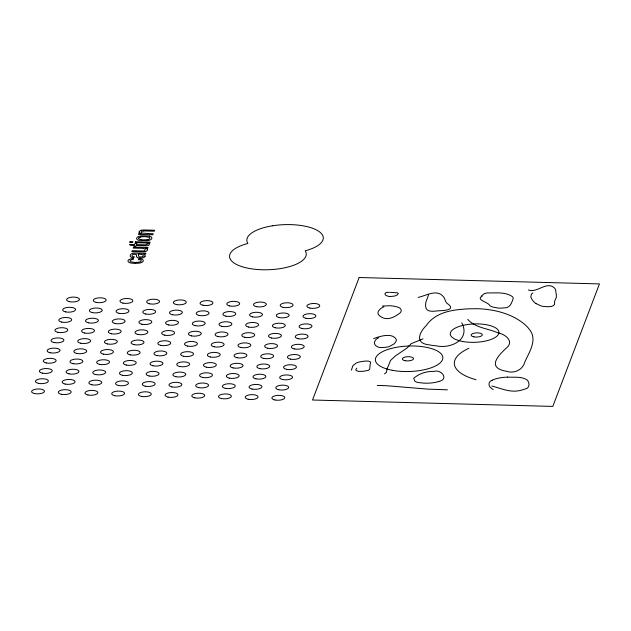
<?xml version="1.0" encoding="UTF-8"?>
<svg xmlns="http://www.w3.org/2000/svg" width="631" height="631" viewBox="0 0 631 631"><rect width="100%" height="100%" fill="white"/><g stroke="black" fill="none" stroke-linecap="round" stroke-linejoin="round"><path stroke-width="0.95" d="M147.457 249.86L147.433 249.6A5.111 1.932 -1.9 0 0 146.723 248.795L145.603 248.306L147.733 248.369L148.048 247.526L133.551 247.139L133.196 248.078L140.965 248.283A9.331 3.526 -1.9 0 1 143.505 248.456M139.009 232.042L139.112 232.555A4.969 1.877 -1.9 0 0 139.877 233.225L140.792 233.588L138.733 233.533L138.41 234.377L152.907 234.764L153.27 233.825L141.73 233.076M351.388 370.145L352.887 365.704L356.121 363.101A11.831 4.472 -1.9 0 1 359.694 361.918L361.106 361.634A15.578 5.884 -1.9 0 1 363.377 361.311C365.664 360.995 372.747 360.167 370.152 364.387C369.553 367.092 370.981 370.854 366.311 370.72A11.981 4.527 -1.9 0 1 362.462 371.336L358.708 371.383L356.207 370.657L355.797 369.648L356.807 368.149M414.133 379.302C414.149 383.214 420.53 382.489 423.322 383.096A21.131 7.982 -1.9 0 0 425.767 383.191L426.461 383.198A17.684 6.681 -1.9 0 0 438.719 381.518M428.575 294.803L426.162 301.334A102.522 38.736 -1.9 0 0 425.641 306.485C426.217 313.355 435.272 310.838 439.831 310.728C445.383 310.499 456.536 309.6 446.874 303.219A31.558 11.926 -1.9 0 1 446.054 302.162L444.279 298.069A46.931 17.731 -1.9 0 0 443.569 296.941C437.22 288.517 426.185 295.702 418.266 297.382M388.183 366.327L390.305 360.971A33.585 12.691 -1.9 0 1 390.889 360.08L395.669 355.734L406.9 348.099A26.1 9.859 -1.9 0 0 407.697 347.31L411.231 343.643L422.991 338.879M387.923 366.832L387.055 368.883A30.722 11.61 -1.9 0 0 386.906 369.703L386.448 372.329L384.484 373.875M144.909 256.596L144.184 257.338A4.038 1.53 -1.9 0 1 143.474 257.693A3.991 1.507 -1.9 0 1 140.587 258.166M481.216 296.207L484.048 293.809A7.493 2.832 -1.9 0 1 487.25 292.934C495.445 293.131 505.455 291.601 512.475 296.712A17.187 6.491 -1.9 0 1 513.161 298.297A16.556 6.255 -1.9 0 1 513.153 298.81C511.504 303.069 509.974 308.401 504.114 307.857A12.076 4.559 -1.9 0 1 500.754 308.109L500.083 308.117A10.782 4.07 -1.9 0 1 498.001 308.038L493.063 307.131A14.608 5.521 -1.9 0 1 490.011 305.775C488.331 301.91 475.364 299.993 482.139 296.231M413.479 378.576C418.108 374.199 424.411 371.927 430.705 371.478A14.876 5.624 -1.9 0 1 434.104 371.367C441.574 369.103 449.256 379.546 438.695 381.503M373.647 338.634C379.688 336.26 392.758 332.237 396.378 339.715A25.185 9.512 -1.9 0 1 395.266 342.515L394.485 343.398A40.707 15.381 -1.9 0 1 393.783 344.069L389.082 346.648A8.526 3.226 -1.9 0 1 387.442 347.034L385.557 347.302A11.216 4.236 -1.9 0 1 382.899 347.452C378.6 348.564 371.73 344.897 375.524 340.07A19.671 7.43 -1.9 0 1 377.527 338.358L378.663 337.703M492.148 380.248C488.078 381.361 487.952 386.456 491.573 388.38A44.43 16.785 -1.9 0 0 493.229 389.611M383.893 306.808L380.872 308.425L378.703 310.641A26.037 9.836 -1.9 0 0 378.008 312.787L378.111 313.717A18.867 7.13 -1.9 0 0 379.531 315.784L379.815 316.013A21.872 8.266 -1.9 0 0 381.227 316.943C387.45 320.95 394.675 317.046 399.825 313.134A18.394 6.949 -1.9 0 0 401.261 310.665C401.158 307.226 396.481 306.8 393.941 306.169A16.698 6.31 -1.9 0 0 390.132 305.743L382.315 306.051M140.35 237.051L140.539 236.996A4.117 1.554 -1.9 0 1 141.391 236.814L144.46 236.633A12.32 4.654 -1.9 0 1 145.477 236.664L149.145 237.343A3.944 1.491 -1.9 0 1 149.862 238.242A4.685 1.767 -1.9 0 1 149.768 238.502A4.007 1.514 -1.9 0 1 148.175 239.496L147.977 239.551M147.346 239.693L142.961 239.875L139.498 239.259A4.015 1.514 -1.9 0 1 138.654 238.289A4.74 1.79 -1.9 0 1 138.749 238.037M132.952 258.6C134.797 259.956 130.933 259.223 130.167 260.556A4.764 1.798 -1.9 0 0 130.065 260.848L130.065 260.926A3.865 1.459 -1.9 0 0 130.996 261.865L134.695 262.401A14.166 5.348 -1.9 0 0 135.752 262.425L139.632 262.054A3.699 1.396 -1.9 0 0 141.123 261.187A3.723 1.404 -1.9 0 0 140.713 260.059A3.455 1.309 -1.9 0 0 139.656 259.743C137.519 259.94 138.544 258.126 140.185 258.797A5.987 2.264 -1.9 0 1 143.292 260.95A8.526 3.218 -1.9 0 1 143.095 261.337L142.653 261.849A6.002 2.264 -1.9 0 1 140.587 262.843A5.916 2.232 -1.9 0 1 139.396 263.111L135.633 263.395M507.569 377.07C514.131 377.63 522.342 376.052 527.705 380.477C530.048 383.964 529.433 388.593 524.519 389.224A18.717 7.075 -1.9 0 1 520.204 390.447C510.511 392.916 500.982 388.396 491.801 386.006M390.329 292.358L397.443 292.808L398.311 293.557L397.214 294.922A9.978 3.77 -1.9 0 1 394.241 296.12L389.335 296.594L386.385 295.663A10.333 3.904 -1.9 0 1 385.115 294.543C384.169 292.24 388.018 292.248 389.406 292.334M140.587 258.166L137.803 257.779L136.493 256.699A12.849 4.859 -1.9 0 1 136.438 256.241L136.438 255.855A32.788 12.391 -1.9 0 0 136.391 254.561L133.78 254.238A1.656 0.623 -1.9 0 0 133.378 254.348A2.926 1.104 -1.9 0 0 132.747 254.656L132.21 255.224A8.684 3.281 -1.9 0 0 132.068 255.634L132.258 256.304A2.492 0.946 -1.9 0 0 132.991 256.651L133.236 256.722A5.734 2.169 -1.9 0 0 134.348 256.912L133.662 257.827A6.207 2.343 -1.9 0 1 131.414 257.393C128.077 256.02 131.784 252.55 134.158 253.189A11.539 4.362 -1.9 0 1 135.681 253.197L143.805 253.354A4.417 1.672 -1.9 0 0 144.073 253.346A5.561 2.098 -1.9 0 0 145.903 253.157L145.532 254.135A5.356 2.019 -1.9 0 1 143.671 254.277A8.597 3.25 -1.9 0 1 145.083 256.604M447.442 389.824L427.779 389.114L394.099 386.346A81.675 30.864 -1.9 0 0 377.275 385.438M143.489 248.472C146.747 248.606 144.736 251.619 142.432 250.933A15.996 6.042 -1.9 0 1 141.123 250.925L132.202 250.696L131.84 251.635L141.202 251.879A12.423 4.693 -1.9 0 0 143.142 251.887A4.851 1.83 -1.9 0 0 145.083 251.643M528.368 289.968C537.218 293.383 546.564 280.708 554.373 287.925A27.906 10.546 -1.9 0 1 555.335 289.195A26.747 10.104 -1.9 0 1 555.603 289.739L556.219 294.354M536.027 303.614L541.359 306.035A11.098 4.188 -1.9 0 0 543.181 306.374L544.498 306.524A13.503 5.103 -1.9 0 0 547.306 306.65C550.374 306.903 555.974 306.406 554.539 301.973A22.897 8.653 -1.9 0 1 554.657 301.113L556.353 297.461L556.313 294.874M467.729 319.381C475.23 327.97 488.173 328.42 498.143 332.916C504.981 334.13 514.439 341.063 506.709 347.744C496.818 356.641 487.242 367.999 506.433 371.273C514.028 373.828 522.61 370.089 524.755 362.147C529.093 352.232 537.896 339.809 529.433 329.492A112.2 42.395 -1.9 0 0 525.308 324.933C514.139 315.177 499.31 310.697 484.789 309.174A42.159 15.933 -1.9 0 0 477.02 308.717L469.251 308.804A51.655 19.514 -1.9 0 0 461.364 309.356C448.302 310.405 434.049 314.064 426.28 325.557C418.881 332.837 414.654 343.516 429.514 344.905A25.934 9.796 -1.9 0 0 436.62 345.875C450.842 348.967 470.734 339.596 461.766 322.796M141.715 233.084A4.172 1.577 -1.9 0 1 141.155 231.971A2.879 1.088 -1.9 0 1 143.332 230.946M143.363 230.985A8.187 3.092 -1.9 0 1 145.438 230.978L154.264 231.198L154.627 230.26L144.917 230.007A11.066 4.18 -1.9 0 0 143.166 230.007A4.859 1.838 -1.9 0 0 141.368 230.252M139.246 232.027A5.222 1.972 -1.9 0 1 141.289 230.212M148.056 239.48A3.944 1.491 -1.9 0 1 147.433 239.622M138.725 238.061A4.015 1.514 -1.9 0 1 140.342 237.075M149.389 236.073A6.712 2.532 -1.9 0 1 151.795 238.376A8.897 3.36 -1.9 0 1 151.692 238.755L151.251 239.275A6.255 2.366 -1.9 0 1 149.161 240.301A5.994 2.264 -1.9 0 1 147.63 240.64L138.867 240.34A5.805 2.193 -1.9 0 1 137.621 239.851A6.807 2.571 -1.9 0 1 136.611 238.321L137.124 237.398A6.389 2.414 -1.9 0 1 139.348 236.246A6.326 2.39 -1.9 0 1 141.541 235.805L148.924 236.018A5.64 2.13 -1.9 0 1 149.318 236.104M147.22 249.876A5.127 1.94 -1.9 0 1 145.138 251.666M142.969 256.415A2.761 1.041 -1.9 0 1 142.306 256.888L139.341 256.991L138.497 255.768A25.335 9.575 -1.9 0 0 138.355 254.585L138.157 254.214L139.057 254.238A7.824 2.958 -1.9 0 1 141.029 254.364L141.249 254.411A2.816 1.065 -1.9 0 1 141.454 254.451M141.549 254.411A4.685 1.767 -1.9 0 1 142.843 256.399M132.952 258.576A5.49 2.074 -1.9 0 0 128.322 260.114L128.18 260.437A8.724 3.297 -1.9 0 0 128.046 260.745A7.193 2.721 -1.9 0 0 128.448 261.999A5.608 2.122 -1.9 0 0 130.751 262.977A10.814 4.086 -1.9 0 0 135.633 263.372M476.011 379.72A58.005 21.919 -1.9 0 1 468.849 348.304M535.956 303.629A58.446 22.085 -1.9 0 1 532.051 299.504L530.758 296.901L531.42 294.251A16.28 6.152 -1.9 0 1 532.832 292.942M492.101 380.233A20.231 7.643 -1.9 0 1 507.569 377.125M147.197 243.945L146.021 244.844A8.069 3.052 -1.9 0 1 144.925 244.836L136.446 244.615L136.809 243.669L134.892 243.613L134.537 244.56L129.473 244.426L130.593 245.404L134.182 245.498L133.914 246.185L135.831 246.232L136.091 245.546L144.428 245.767A19.332 7.304 -1.9 0 0 146.274 245.79L147.173 245.751A1.751 0.663 -1.9 0 0 147.465 245.719C149.342 245.822 150.951 242.525 147.197 243.945M130.089 241.61L129.734 242.549L132.557 242.62L132.912 241.681L130.089 241.61M135.602 241.752L135.247 242.69L149.744 243.077L150.099 242.138L135.602 241.752M359.149 277.514L312.511 400.015L552.811 406.411L599.45 283.911L359.149 277.514M272.379 225.811A38.239 14.45 -1.9 0 0 247.857 243.448A38.381 14.497 -1.9 0 0 233.281 262.472A38.381 14.497 -1.9 0 0 280.7 268.554A38.381 14.497 -1.9 0 0 305.207 250.799A38.239 14.45 -1.9 0 0 319.546 231.861A38.239 14.45 -1.9 0 0 272.379 225.811M462.515 341.45A24.349 9.197 -1.9 0 0 498.963 332.403A24.349 9.197 -1.9 0 0 462.397 325.509A24.349 9.197 -1.9 0 0 462.515 341.45M473.913 336.875A5.6 2.114 -1.9 0 0 482.321 334.809A5.6 2.114 -1.9 0 0 473.936 333.207A5.6 2.114 -1.9 0 0 473.913 336.875M392.214 370.279A33.743 12.746 -1.9 0 0 442.852 357.824A33.743 12.746 -1.9 0 0 392.316 348.178A33.743 12.746 -1.9 0 0 392.214 370.279M405.134 360.719A5.6 2.114 -1.9 0 0 413.542 358.653A5.6 2.114 -1.9 0 0 405.149 357.051A5.6 2.114 -1.9 0 0 405.134 360.719M274.879 399.975A6.484 2.453 -1.9 0 0 284.818 397.711A6.484 2.453 -1.9 0 0 275.305 395.716A6.484 2.453 -1.9 0 0 274.879 399.975M278.768 389.769A6.484 2.453 -1.9 0 0 288.698 387.497A6.484 2.453 -1.9 0 0 279.194 385.509A6.484 2.453 -1.9 0 0 278.768 389.769M282.656 379.554A6.484 2.453 -1.9 0 0 292.587 377.291A6.484 2.453 -1.9 0 0 283.082 375.303A6.484 2.453 -1.9 0 0 282.656 379.554M286.545 369.348A6.484 2.453 -1.9 0 0 296.475 367.084A6.484 2.453 -1.9 0 0 286.971 365.089A6.484 2.453 -1.9 0 0 286.545 369.348M290.426 359.142A6.484 2.453 -1.9 0 0 300.364 356.878A6.484 2.453 -1.9 0 0 290.852 354.882A6.484 2.453 -1.9 0 0 290.426 359.142M294.314 348.935A6.484 2.453 -1.9 0 0 304.245 346.664A6.484 2.453 -1.9 0 0 294.74 344.676A6.484 2.453 -1.9 0 0 294.314 348.935M298.203 338.721A6.484 2.453 -1.9 0 0 308.133 336.457A6.484 2.453 -1.9 0 0 298.629 334.469A6.484 2.453 -1.9 0 0 298.203 338.721M302.091 328.514A6.484 2.453 -1.9 0 0 312.022 326.251A6.484 2.453 -1.9 0 0 302.517 324.255A6.484 2.453 -1.9 0 0 302.091 328.514M305.972 318.308A6.484 2.453 -1.9 0 0 315.91 316.044A6.484 2.453 -1.9 0 0 306.398 314.049A6.484 2.453 -1.9 0 0 305.972 318.308M309.86 308.094A6.484 2.453 -1.9 0 0 319.791 305.83A6.484 2.453 -1.9 0 0 310.286 303.842A6.484 2.453 -1.9 0 0 309.86 308.094M248.18 399.265A6.484 2.453 -1.9 0 0 258.111 397.002A6.484 2.453 -1.9 0 0 248.606 395.006A6.484 2.453 -1.9 0 0 248.18 399.265M252.069 389.059A6.484 2.453 -1.9 0 0 261.999 386.787A6.484 2.453 -1.9 0 0 252.495 384.8A6.484 2.453 -1.9 0 0 252.069 389.059M255.957 378.845A6.484 2.453 -1.9 0 0 265.888 376.581A6.484 2.453 -1.9 0 0 256.383 374.593A6.484 2.453 -1.9 0 0 255.957 378.845M259.838 368.638A6.484 2.453 -1.9 0 0 269.776 366.374A6.484 2.453 -1.9 0 0 260.264 364.379A6.484 2.453 -1.9 0 0 259.838 368.638M263.726 358.432A6.484 2.453 -1.9 0 0 273.657 356.168A6.484 2.453 -1.9 0 0 264.152 354.172A6.484 2.453 -1.9 0 0 263.726 358.432M267.615 348.217A6.484 2.453 -1.9 0 0 277.545 345.954A6.484 2.453 -1.9 0 0 268.041 343.966A6.484 2.453 -1.9 0 0 267.615 348.217M271.504 338.011A6.484 2.453 -1.9 0 0 281.434 335.747A6.484 2.453 -1.9 0 0 271.929 333.76A6.484 2.453 -1.9 0 0 271.504 338.011M275.384 327.805A6.484 2.453 -1.9 0 0 285.322 325.541A6.484 2.453 -1.9 0 0 275.81 323.545A6.484 2.453 -1.9 0 0 275.384 327.805M279.273 317.598A6.484 2.453 -1.9 0 0 289.203 315.326A6.484 2.453 -1.9 0 0 279.699 313.339A6.484 2.453 -1.9 0 0 279.273 317.598M283.161 307.384A6.484 2.453 -1.9 0 0 293.092 305.12A6.484 2.453 -1.9 0 0 283.587 303.132A6.484 2.453 -1.9 0 0 283.161 307.384M221.481 398.555A6.484 2.453 -1.9 0 0 231.411 396.292A6.484 2.453 -1.9 0 0 221.907 394.296A6.484 2.453 -1.9 0 0 221.481 398.555M225.37 388.341A6.484 2.453 -1.9 0 0 235.3 386.077A6.484 2.453 -1.9 0 0 225.795 384.09A6.484 2.453 -1.9 0 0 225.37 388.341M229.258 378.135A6.484 2.453 -1.9 0 0 239.188 375.871A6.484 2.453 -1.9 0 0 229.676 373.883A6.484 2.453 -1.9 0 0 229.258 378.135M233.139 367.928A6.484 2.453 -1.9 0 0 243.069 365.664A6.484 2.453 -1.9 0 0 233.565 363.669A6.484 2.453 -1.9 0 0 233.139 367.928M237.027 357.722A6.484 2.453 -1.9 0 0 246.958 355.45A6.484 2.453 -1.9 0 0 237.453 353.463A6.484 2.453 -1.9 0 0 237.027 357.722M240.916 347.507A6.484 2.453 -1.9 0 0 250.846 345.244A6.484 2.453 -1.9 0 0 241.342 343.256A6.484 2.453 -1.9 0 0 240.916 347.507M244.804 337.301A6.484 2.453 -1.9 0 0 254.735 335.037A6.484 2.453 -1.9 0 0 245.222 333.042A6.484 2.453 -1.9 0 0 244.804 337.301M248.685 327.095A6.484 2.453 -1.9 0 0 258.615 324.831A6.484 2.453 -1.9 0 0 249.111 322.835A6.484 2.453 -1.9 0 0 248.685 327.095M252.574 316.888A6.484 2.453 -1.9 0 0 262.504 314.617A6.484 2.453 -1.9 0 0 252.999 312.629A6.484 2.453 -1.9 0 0 252.574 316.888M256.462 306.674A6.484 2.453 -1.9 0 0 266.392 304.41A6.484 2.453 -1.9 0 0 256.888 302.423A6.484 2.453 -1.9 0 0 256.462 306.674M194.782 397.845A6.484 2.453 -1.9 0 0 204.712 395.574A6.484 2.453 -1.9 0 0 195.208 393.586A6.484 2.453 -1.9 0 0 194.782 397.845M198.67 387.631A6.484 2.453 -1.9 0 0 208.601 385.367A6.484 2.453 -1.9 0 0 199.096 383.38A6.484 2.453 -1.9 0 0 198.67 387.631M202.551 377.425A6.484 2.453 -1.9 0 0 212.489 375.161A6.484 2.453 -1.9 0 0 202.977 373.166A6.484 2.453 -1.9 0 0 202.551 377.425M206.44 367.218A6.484 2.453 -1.9 0 0 216.37 364.955A6.484 2.453 -1.9 0 0 206.865 362.959A6.484 2.453 -1.9 0 0 206.44 367.218M210.328 357.012A6.484 2.453 -1.9 0 0 220.258 354.74A6.484 2.453 -1.9 0 0 210.754 352.753A6.484 2.453 -1.9 0 0 210.328 357.012M214.217 346.798A6.484 2.453 -1.9 0 0 224.147 344.534A6.484 2.453 -1.9 0 0 214.643 342.546A6.484 2.453 -1.9 0 0 214.217 346.798M218.097 336.591A6.484 2.453 -1.9 0 0 228.036 334.327A6.484 2.453 -1.9 0 0 218.523 332.332A6.484 2.453 -1.9 0 0 218.097 336.591M221.986 326.385A6.484 2.453 -1.9 0 0 231.916 324.121A6.484 2.453 -1.9 0 0 222.412 322.125A6.484 2.453 -1.9 0 0 221.986 326.385M225.874 316.17A6.484 2.453 -1.9 0 0 235.805 313.907A6.484 2.453 -1.9 0 0 226.3 311.919A6.484 2.453 -1.9 0 0 225.874 316.17M229.763 305.964A6.484 2.453 -1.9 0 0 239.693 303.7A6.484 2.453 -1.9 0 0 230.189 301.713A6.484 2.453 -1.9 0 0 229.763 305.964M168.083 397.128A6.484 2.453 -1.9 0 0 178.013 394.864A6.484 2.453 -1.9 0 0 168.509 392.876A6.484 2.453 -1.9 0 0 168.083 397.128M171.963 386.921A6.484 2.453 -1.9 0 0 181.902 384.658A6.484 2.453 -1.9 0 0 172.389 382.67A6.484 2.453 -1.9 0 0 171.963 386.921M175.852 376.715A6.484 2.453 -1.9 0 0 185.782 374.451A6.484 2.453 -1.9 0 0 176.278 372.456A6.484 2.453 -1.9 0 0 175.852 376.715M179.74 366.508A6.484 2.453 -1.9 0 0 189.671 364.237A6.484 2.453 -1.9 0 0 180.166 362.249A6.484 2.453 -1.9 0 0 179.74 366.508M183.629 356.294A6.484 2.453 -1.9 0 0 193.559 354.03A6.484 2.453 -1.9 0 0 184.055 352.043A6.484 2.453 -1.9 0 0 183.629 356.294M187.51 346.088A6.484 2.453 -1.9 0 0 197.448 343.824A6.484 2.453 -1.9 0 0 187.935 341.828A6.484 2.453 -1.9 0 0 187.51 346.088M191.398 335.881A6.484 2.453 -1.9 0 0 201.328 333.618A6.484 2.453 -1.9 0 0 191.824 331.622A6.484 2.453 -1.9 0 0 191.398 335.881M195.287 325.675A6.484 2.453 -1.9 0 0 205.217 323.403A6.484 2.453 -1.9 0 0 195.713 321.416A6.484 2.453 -1.9 0 0 195.287 325.675M199.175 315.461A6.484 2.453 -1.9 0 0 209.106 313.197A6.484 2.453 -1.9 0 0 199.601 311.209A6.484 2.453 -1.9 0 0 199.175 315.461M203.056 305.254A6.484 2.453 -1.9 0 0 212.994 302.99A6.484 2.453 -1.9 0 0 203.482 300.995A6.484 2.453 -1.9 0 0 203.056 305.254M141.383 396.418A6.484 2.453 -1.9 0 0 151.314 394.154A6.484 2.453 -1.9 0 0 141.801 392.166A6.484 2.453 -1.9 0 0 141.383 396.418M145.264 386.211A6.484 2.453 -1.9 0 0 155.194 383.948A6.484 2.453 -1.9 0 0 145.69 381.952A6.484 2.453 -1.9 0 0 145.264 386.211M149.153 376.005A6.484 2.453 -1.9 0 0 159.083 373.741A6.484 2.453 -1.9 0 0 149.579 371.746A6.484 2.453 -1.9 0 0 149.153 376.005M153.041 365.799A6.484 2.453 -1.9 0 0 162.972 363.527A6.484 2.453 -1.9 0 0 153.467 361.539A6.484 2.453 -1.9 0 0 153.041 365.799M156.93 355.584A6.484 2.453 -1.9 0 0 166.86 353.321A6.484 2.453 -1.9 0 0 157.348 351.333A6.484 2.453 -1.9 0 0 156.93 355.584M160.81 345.378A6.484 2.453 -1.9 0 0 170.741 343.114A6.484 2.453 -1.9 0 0 161.236 341.119A6.484 2.453 -1.9 0 0 160.81 345.378M164.699 335.171A6.484 2.453 -1.9 0 0 174.629 332.908A6.484 2.453 -1.9 0 0 165.125 330.912A6.484 2.453 -1.9 0 0 164.699 335.171M168.587 324.965A6.484 2.453 -1.9 0 0 178.518 322.693A6.484 2.453 -1.9 0 0 169.013 320.706A6.484 2.453 -1.9 0 0 168.587 324.965M172.476 314.751A6.484 2.453 -1.9 0 0 182.406 312.487A6.484 2.453 -1.9 0 0 172.894 310.499A6.484 2.453 -1.9 0 0 172.476 314.751M176.357 304.544A6.484 2.453 -1.9 0 0 186.287 302.281A6.484 2.453 -1.9 0 0 176.783 300.285A6.484 2.453 -1.9 0 0 176.357 304.544M114.676 395.708A6.484 2.453 -1.9 0 0 124.615 393.444A6.484 2.453 -1.9 0 0 115.102 391.457A6.484 2.453 -1.9 0 0 114.676 395.708M118.565 385.502A6.484 2.453 -1.9 0 0 128.495 383.238A6.484 2.453 -1.9 0 0 118.991 381.242A6.484 2.453 -1.9 0 0 118.565 385.502M122.453 375.295A6.484 2.453 -1.9 0 0 132.384 373.031A6.484 2.453 -1.9 0 0 122.879 371.036A6.484 2.453 -1.9 0 0 122.453 375.295M126.342 365.081A6.484 2.453 -1.9 0 0 136.272 362.817A6.484 2.453 -1.9 0 0 126.768 360.829A6.484 2.453 -1.9 0 0 126.342 365.081M130.223 354.874A6.484 2.453 -1.9 0 0 140.161 352.611A6.484 2.453 -1.9 0 0 130.649 350.623A6.484 2.453 -1.9 0 0 130.223 354.874M134.111 344.668A6.484 2.453 -1.9 0 0 144.042 342.404A6.484 2.453 -1.9 0 0 134.537 340.409A6.484 2.453 -1.9 0 0 134.111 344.668M138 334.462A6.484 2.453 -1.9 0 0 147.93 332.19A6.484 2.453 -1.9 0 0 138.426 330.202A6.484 2.453 -1.9 0 0 138 334.462M141.888 324.247A6.484 2.453 -1.9 0 0 151.819 321.984A6.484 2.453 -1.9 0 0 142.314 319.996A6.484 2.453 -1.9 0 0 141.888 324.247M145.769 314.041A6.484 2.453 -1.9 0 0 155.707 311.777A6.484 2.453 -1.9 0 0 146.195 309.782A6.484 2.453 -1.9 0 0 145.769 314.041M149.657 303.834A6.484 2.453 -1.9 0 0 159.588 301.571A6.484 2.453 -1.9 0 0 150.083 299.575A6.484 2.453 -1.9 0 0 149.657 303.834M87.977 394.998A6.484 2.453 -1.9 0 0 97.908 392.734A6.484 2.453 -1.9 0 0 88.403 390.747A6.484 2.453 -1.9 0 0 87.977 394.998M91.866 384.792A6.484 2.453 -1.9 0 0 101.796 382.528A6.484 2.453 -1.9 0 0 92.292 380.532A6.484 2.453 -1.9 0 0 91.866 384.792M95.754 374.585A6.484 2.453 -1.9 0 0 105.685 372.314A6.484 2.453 -1.9 0 0 96.18 370.326A6.484 2.453 -1.9 0 0 95.754 374.585M99.635 364.371A6.484 2.453 -1.9 0 0 109.573 362.107A6.484 2.453 -1.9 0 0 100.061 360.12A6.484 2.453 -1.9 0 0 99.635 364.371M103.523 354.165A6.484 2.453 -1.9 0 0 113.454 351.901A6.484 2.453 -1.9 0 0 103.949 349.905A6.484 2.453 -1.9 0 0 103.523 354.165M107.412 343.958A6.484 2.453 -1.9 0 0 117.342 341.694A6.484 2.453 -1.9 0 0 107.838 339.699A6.484 2.453 -1.9 0 0 107.412 343.958M111.301 333.752A6.484 2.453 -1.9 0 0 121.231 331.48A6.484 2.453 -1.9 0 0 111.726 329.492A6.484 2.453 -1.9 0 0 111.301 333.752M115.181 323.537A6.484 2.453 -1.9 0 0 125.119 321.274A6.484 2.453 -1.9 0 0 115.607 319.286A6.484 2.453 -1.9 0 0 115.181 323.537M119.07 313.331A6.484 2.453 -1.9 0 0 129 311.067A6.484 2.453 -1.9 0 0 119.496 309.072A6.484 2.453 -1.9 0 0 119.07 313.331M122.958 303.125A6.484 2.453 -1.9 0 0 132.889 300.861A6.484 2.453 -1.9 0 0 123.384 298.865A6.484 2.453 -1.9 0 0 122.958 303.125M61.278 394.288A6.484 2.453 -1.9 0 0 71.208 392.025A6.484 2.453 -1.9 0 0 61.704 390.029A6.484 2.453 -1.9 0 0 61.278 394.288M65.167 384.082A6.484 2.453 -1.9 0 0 75.097 381.818A6.484 2.453 -1.9 0 0 65.592 379.823A6.484 2.453 -1.9 0 0 65.167 384.082M69.055 373.875A6.484 2.453 -1.9 0 0 78.985 371.604A6.484 2.453 -1.9 0 0 69.481 369.616A6.484 2.453 -1.9 0 0 69.055 373.875M72.936 363.661A6.484 2.453 -1.9 0 0 82.866 361.397A6.484 2.453 -1.9 0 0 73.362 359.41A6.484 2.453 -1.9 0 0 72.936 363.661M76.824 353.455A6.484 2.453 -1.9 0 0 86.755 351.191A6.484 2.453 -1.9 0 0 77.25 349.195A6.484 2.453 -1.9 0 0 76.824 353.455M80.713 343.248A6.484 2.453 -1.9 0 0 90.643 340.985A6.484 2.453 -1.9 0 0 81.139 338.989A6.484 2.453 -1.9 0 0 80.713 343.248M84.601 333.034A6.484 2.453 -1.9 0 0 94.532 330.77A6.484 2.453 -1.9 0 0 85.019 328.783A6.484 2.453 -1.9 0 0 84.601 333.034M88.482 322.827A6.484 2.453 -1.9 0 0 98.412 320.564A6.484 2.453 -1.9 0 0 88.908 318.576A6.484 2.453 -1.9 0 0 88.482 322.827M92.371 312.621A6.484 2.453 -1.9 0 0 102.301 310.357A6.484 2.453 -1.9 0 0 92.796 308.362A6.484 2.453 -1.9 0 0 92.371 312.621M96.259 302.415A6.484 2.453 -1.9 0 0 106.189 300.143A6.484 2.453 -1.9 0 0 96.685 298.155A6.484 2.453 -1.9 0 0 96.259 302.415M34.579 393.578A6.484 2.453 -1.9 0 0 44.509 391.315A6.484 2.453 -1.9 0 0 35.005 389.319A6.484 2.453 -1.9 0 0 34.579 393.578M38.467 383.372A6.484 2.453 -1.9 0 0 48.398 381.108A6.484 2.453 -1.9 0 0 38.893 379.113A6.484 2.453 -1.9 0 0 38.467 383.372M42.348 373.158A6.484 2.453 -1.9 0 0 52.286 370.894A6.484 2.453 -1.9 0 0 42.774 368.906A6.484 2.453 -1.9 0 0 42.348 373.158M46.237 362.951A6.484 2.453 -1.9 0 0 56.167 360.687A6.484 2.453 -1.9 0 0 46.662 358.7A6.484 2.453 -1.9 0 0 46.237 362.951M50.125 352.745A6.484 2.453 -1.9 0 0 60.055 350.481A6.484 2.453 -1.9 0 0 50.551 348.486A6.484 2.453 -1.9 0 0 50.125 352.745M54.014 342.538A6.484 2.453 -1.9 0 0 63.944 340.267A6.484 2.453 -1.9 0 0 54.44 338.279A6.484 2.453 -1.9 0 0 54.014 342.538M57.894 332.324A6.484 2.453 -1.9 0 0 67.832 330.06A6.484 2.453 -1.9 0 0 58.32 328.073A6.484 2.453 -1.9 0 0 57.894 332.324M61.783 322.118A6.484 2.453 -1.9 0 0 71.713 319.854A6.484 2.453 -1.9 0 0 62.209 317.858A6.484 2.453 -1.9 0 0 61.783 322.118M65.671 311.911A6.484 2.453 -1.9 0 0 75.602 309.647A6.484 2.453 -1.9 0 0 66.097 307.652A6.484 2.453 -1.9 0 0 65.671 311.911M69.56 301.705A6.484 2.453 -1.9 0 0 79.49 299.433A6.484 2.453 -1.9 0 0 69.986 297.446A6.484 2.453 -1.9 0 0 69.56 301.705"/></g></svg>
